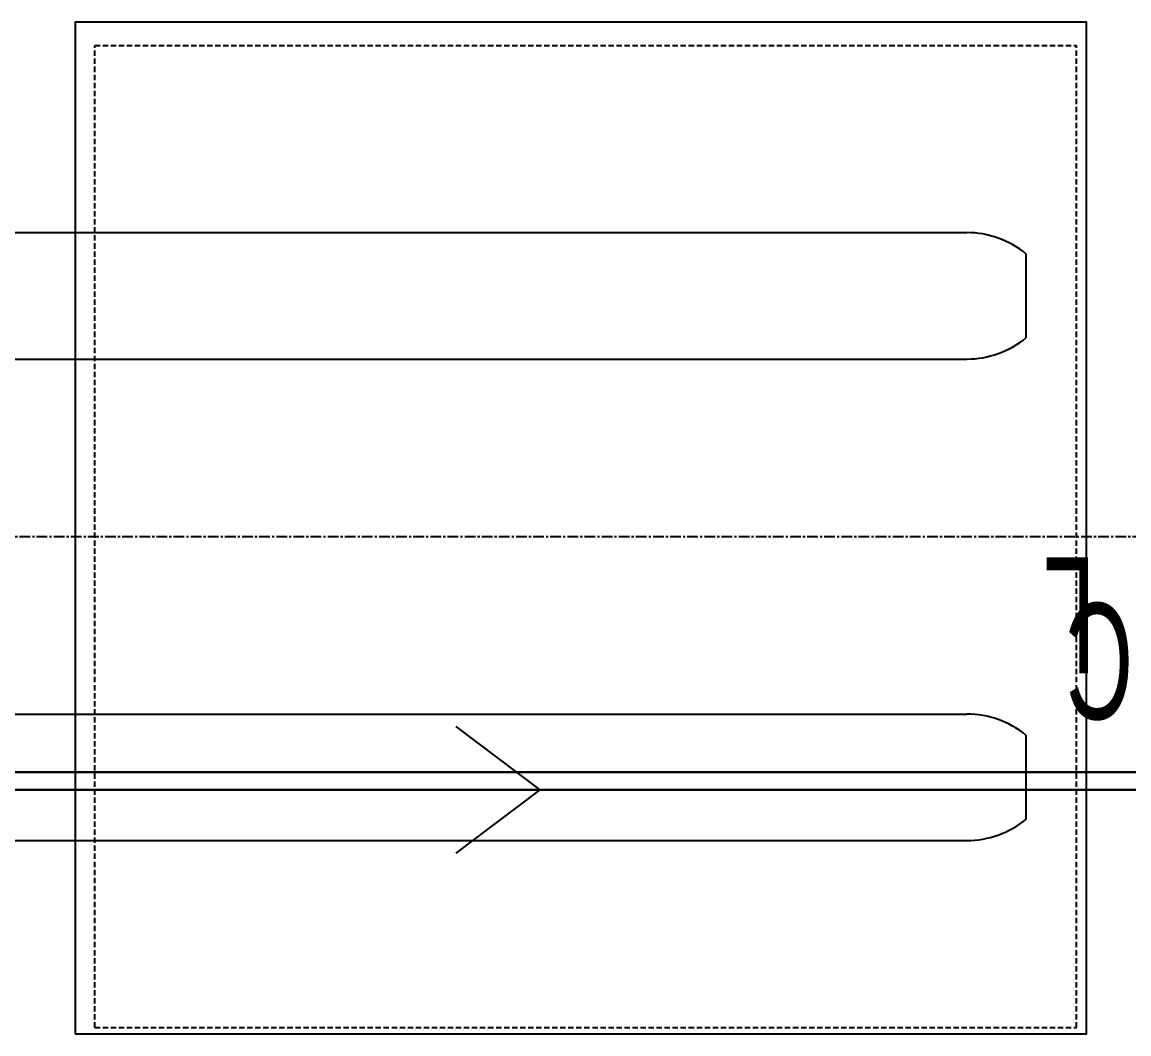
# Model space of a CAD drawing. Header units: millimetres. Extents: x -18594 to 273470, y -238787 to 48452.
# Drawn here: x 143293 to 144607, y -33760 to -32560 of the extents above; entities that cross this region are included whole.
import ezdxf

# ---------------------------------------------------------------- set-up
doc = ezdxf.new("R2010")
doc.units = ezdxf.units.MM
doc.linetypes.add('Xref AGV layout$0$CENTERX2', pattern=[20.32, 12.7, -2.54, 2.54, -2.54])
doc.linetypes.add('Xref AGV layout$0$HIDDEN', pattern=[9.525, 6.35, -3.175])
doc.layers.add('AM_BOR', color=4, linetype='Continuous', lineweight=25)
doc.layers.add('Xref AGV layout$0$AM_BOR', color=4, linetype='Continuous', lineweight=25)
doc.layers.add('Xref AGV layout$0$ANNOTATION', color=5, linetype='Continuous')
doc.layers.add('Xref AGV layout$0$Ndc8_InFix_HOP', color=1, linetype='Continuous', true_color=0xff0000)
doc.layers.add('Xref AGV layout$0$Ndc8_OutFix_HOP', color=5, linetype='Continuous', true_color=0x0000ff)
doc.styles.add('Xref AGV layout$0$SLDTEXTSTYLE0', font='TXT', dxfattribs={"width": 0.605})

# ---------------------------------------------------------------- blocks, each defined once
blk = doc.blocks.new('Xref AGV layout$0$A$C45C31560')
at = {"layer": 'Xref AGV layout$0$AM_BOR'}
blk.add_lwpolyline([(6500, 0), (7700, 0), (7700, 1200), (6500, 1200)], close=True, dxfattribs=at)
blk = doc.blocks.new('Xref AGV layout$0$SW_SYMBOL_MOD_CL')
at = {"layer": 'Xref AGV layout$0$ANNOTATION', "color": 0, "char_height": 42666, "attachment_point": 5, "style": 'Xref AGV layout$0$SLDTEXTSTYLE0'}
for s, insert in [('C', (22000, 33000)), ('L', (33000, 16500))]:
    blk.add_mtext(s, dxfattribs=dict(at, insert=insert))
blk = doc.blocks.new('Xref AGV layout$0$A$C343F789C')
at = {"linetype": 'Xref AGV layout$0$HIDDEN'}
for p, q in [((1392.2, 1728.4), (227.2, 1728.4)), ((227.2, 1728.4), (227.2, 563.4)), ((1392.2, 1728.4), (1392.2, 563.4)), ((1392.2, 563.4), (227.2, 563.4))]:
    blk.add_line(p, q, dxfattribs=at)
at = {"color": 7, "linetype": 'Continuous', "lineweight": 25}
for p, q in [((2697.2, 1506.4), (357.2, 1506.4)), ((287.2, 1381.4), (287.2, 1481.4)), ((2697.2, 1356.4), (357.2, 1356.4)), ((2697.2, 935.4), (357.2, 935.4)), ((287.2, 810.4), (287.2, 910.4)), ((2697.2, 785.4), (357.2, 785.4))]:
    blk.add_line(p, q, dxfattribs=at)
at = {"color": 5, "linetype": 'Xref AGV layout$0$CENTERX2'}
blk.add_line((3879.2, 1145.9), (0, 1145.9), dxfattribs=at)
at = {"color": 7, "linetype": 'Continuous', "lineweight": 25}
for centre, start, end in [((357.2, 1395.9), 90, 129.3076), ((357.2, 1466.9), 230.6924, 270), ((357.2, 824.9), 90, 129.3076), ((357.2, 895.9), 230.6924, 270)]:
    blk.add_arc(centre, 110.5, start, end, dxfattribs=at)
at = {"xscale": 0.003222669349429913, "yscale": 0.003222669349429913, "zscale": 0.003222669349429913}
blk.add_blockref('Xref AGV layout$0$SW_SYMBOL_MOD_CL', (128.9, 1186.3), dxfattribs=at)
blk = doc.blocks.new('Xref AGV layout')
at = {"layer": 'Xref AGV layout$0$Ndc8_InFix_HOP'}
for points in [[(143808, -33396), (143908, -33471), (143808, -33546)], [(146308, -33450), (141508, -33450)], [(140308, -33471), (145108, -33471)]]:
    blk.add_lwpolyline(points, dxfattribs=at)
at = {"layer": 'Xref AGV layout$0$Ndc8_OutFix_HOP'}
for points in [[(141508, -33450), (146308, -33450)], [(145108, -33471), (140308, -33471)]]:
    blk.add_lwpolyline(points, dxfattribs=at)
at = {"rotation": 180}
blk.add_blockref('Xref AGV layout$0$A$C343F789C', (144771.8, -32024.7), dxfattribs=at)
at = {"layer": 'Xref AGV layout$0$AM_BOR'}
blk.add_blockref('Xref AGV layout$0$A$C45C31560', (136856.6, -33760.5), dxfattribs=at)

msp = doc.modelspace()

# ---------------------------------------------------------------- block references
at = {"layer": 'AM_BOR'}
msp.add_blockref('Xref AGV layout', (0, 0), dxfattribs=at)

doc.saveas('drawing.dxf')
